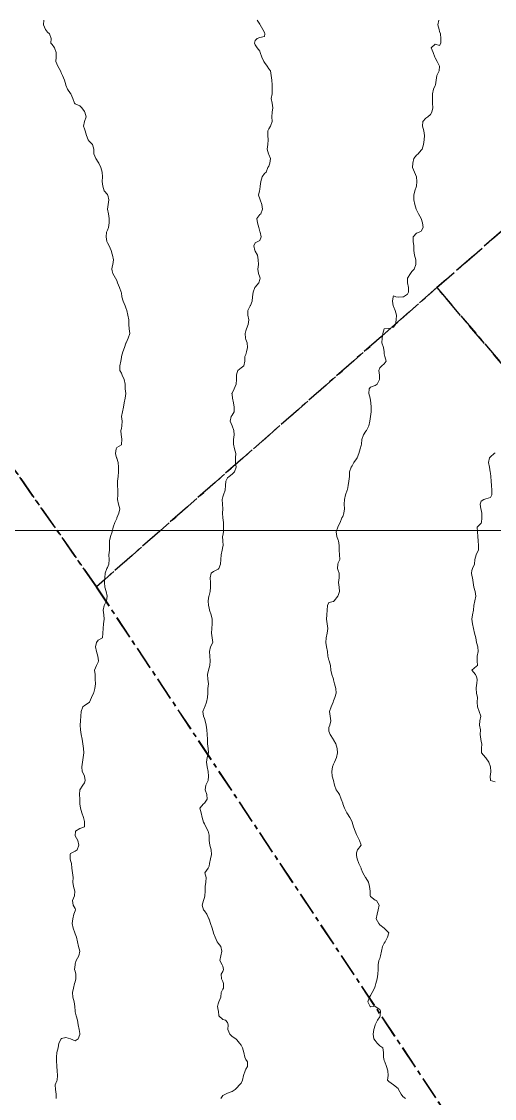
# Model space of a CAD drawing. Header units: centimetres. Extents: x 0 to 642158, y -847 to 649707.
# Drawn here: x 616507.4 to 616558.7, y 620425.8 to 620542.6 of the extents above; entities that cross this region are included whole.
import ezdxf

# ---------------------------------------------------------------- set-up
doc = ezdxf.new("R2010")
doc.units = ezdxf.units.CM
doc.header["$MEASUREMENT"] = 0
doc.linetypes.add('CENTERX2', pattern=[4, 2.5, -0.5, 0.5, -0.5])
doc.layers.add('MEV_grille', color=254, linetype='Continuous', lineweight=9)
doc.layers.add('WAL_topographie 0.5', color=253, linetype='Continuous', lineweight=20)
doc.layers.add('SPW_parcellaire cadastral', color=7, linetype='CENTERX2', lineweight=25, true_color=0xff0542)

# ---------------------------------------------------------------- blocks, each defined once
blk = doc.blocks.new('*U114')
at = {"layer": 'MEV_grille', "transparency": 33554687}
blk.add_lwpolyline([(-1338.46, 0), (1338.46, 0)], dxfattribs=at)
blk = doc.blocks.new('*U115')
at = {"layer": 'MEV_grille', "color": 0, "linetype": 'ByBlock', "lineweight": -2, "transparency": 16777216}
blk.add_blockref('*U114', (0, -1900), dxfattribs=at)

msp = doc.modelspace()

# ---------------------------------------------------------------- linework, layer by layer
at = {"layer": 'SPW_parcellaire cadastral'}
for points in [[(616527.43, 620579.93), (616556.94, 620601.85), (616563.72, 620606.72), (616601.5, 620556.84), (616552.46, 620513.73), (616515.54, 620481.28), (616475.28, 620538.92), (616498.85, 620558.5), (616527.43, 620579.93)], [(616552.46, 620513.73), (616601.5, 620556.84), (616640.35, 620505.66), (616625.11, 620492.31), (616621.72, 620495.84), (616618.02, 620492.45), (616621.27, 620488.95), (616593.86, 620464.97), (616552.46, 620513.73)], [(616425.74, 620491.64), (616450.36, 620515.77), (616475.28, 620538.92), (616515.54, 620481.28), (616554.54, 620422.5), (616553.6, 620421.87), (616556.09, 620418.33), (616545.27, 620409.07), (616494.86, 620386.29), (616494.33, 620388.76), (616492.56, 620388.57), (616425.74, 620491.64)], [(616552.46, 620513.73), (616593.86, 620464.97), (616559.16, 620422.1), (616557.51, 620424.5), (616554.54, 620422.5), (616515.54, 620481.28), (616552.46, 620513.73)]]:
    msp.add_lwpolyline(points, dxfattribs=at)
at = {"layer": 'WAL_topographie 0.5'}
for points in [[(616509.84, 620542.75), (616509.82, 620542.25), (616510.03, 620541.75), (616510.25, 620541.45), (616510.48, 620541.25), (616510.65, 620540.75), (616510.61, 620540.25), (616510.75, 620540.11), (616510.99, 620539.75), (616511.2, 620539.25), (616511.18, 620538.75), (616511.15, 620538.25), (616511.25, 620538), (616511.36, 620537.75), (616511.64, 620537.25), (616511.75, 620536.98), (616511.86, 620536.75), (616512.08, 620536.25), (616512.23, 620535.75), (616512.25, 620535.69), (616512.4, 620535.25), (616512.75, 620534.81), (616512.79, 620534.75), (616512.99, 620534.25), (616513.18, 620533.75), (616513.25, 620533.66), (616513.75, 620533.47), (616513.96, 620533.25), (616514.25, 620532.83), (616514.29, 620532.75), (616514.42, 620532.25), (616514.25, 620531.75), (616514.25, 620531.75), (616514.13, 620531.25), (616514.25, 620530.95), (616514.33, 620530.75), (616514.49, 620530.25), (616514.65, 620529.75), (616514.75, 620529.61), (616515.11, 620529.25), (616515.25, 620528.75), (616515.25, 620528.75), (616515.28, 620528.25), (616515.5, 620527.75), (616515.75, 620527.36), (616515.82, 620527.25), (616516.03, 620526.75), (616516.18, 620526.25), (616516.2, 620525.75), (616516.16, 620525.25), (616516.25, 620524.75), (616516.25, 620524.75), (616516.39, 620524.25), (616516.75, 620523.83), (616516.78, 620523.75), (616516.89, 620523.25), (616516.83, 620522.75), (616516.75, 620522.25), (616516.85, 620521.75), (616516.94, 620521.25), (616516.94, 620520.75), (616516.87, 620520.25), (616516.75, 620519.97), (616516.65, 620519.75), (616516.61, 620519.25), (616516.69, 620518.75), (616516.75, 620518.6), (616516.92, 620518.25), (616517.14, 620517.75), (616517.25, 620517.37), (616517.28, 620517.25), (616517.39, 620516.75), (616517.32, 620516.25), (616517.25, 620516), (616517.21, 620515.75), (616517.25, 620515.54), (616517.34, 620515.25), (616517.61, 620514.75), (616517.75, 620514.5), (616517.84, 620514.25), (616518.05, 620513.75), (616518.24, 620513.25), (616518.25, 620513.18), (616518.31, 620512.75), (616518.44, 620512.25), (616518.67, 620511.75), (616518.75, 620511.53), (616518.84, 620511.25), (616518.95, 620510.75), (616519.07, 620510.25), (616519.06, 620509.75), (616519.08, 620509.25), (616519.16, 620508.75), (616518.98, 620508.25), (616518.77, 620507.75), (616518.75, 620507.7), (616518.58, 620507.25), (616518.42, 620506.75), (616518.27, 620506.25), (616518.25, 620506.17), (616518.18, 620505.75), (616518.07, 620505.25), (616518.1, 620504.75), (616518.25, 620504.44), (616518.34, 620504.25), (616518.56, 620503.75), (616518.67, 620503.25), (616518.68, 620502.75), (616518.73, 620502.25), (616518.68, 620501.75), (616518.54, 620501.25), (616518.47, 620500.75), (616518.39, 620500.25), (616518.28, 620499.75), (616518.33, 620499.25), (616518.31, 620498.75), (616518.25, 620498.46), (616518.21, 620498.25), (616518.23, 620497.75), (616518.25, 620497.58), (616518.3, 620497.25), (616518.28, 620496.75), (616518.25, 620496.67), (616517.75, 620496.38), (616517.68, 620496.25), (616517.61, 620495.75), (616517.74, 620495.25), (616517.75, 620495.22), (616517.91, 620494.75), (616517.94, 620494.25), (616517.93, 620493.75), (616517.89, 620493.25), (616517.84, 620492.75), (616517.83, 620492.25), (616517.86, 620491.75), (616517.87, 620491.25), (616517.85, 620490.75), (616517.94, 620490.25), (616518.07, 620489.75), (616517.99, 620489.25), (616517.77, 620488.75), (616517.75, 620488.7), (616517.54, 620488.25), (616517.36, 620487.75), (616517.25, 620487.25), (616517.25, 620487.25), (616517.09, 620486.75), (616516.98, 620486.25), (616516.98, 620485.75), (616516.95, 620485.25), (616516.9, 620484.75), (616516.93, 620484.25), (616516.89, 620483.75), (616516.75, 620483.36), (616516.69, 620483.25), (616516.51, 620482.75), (616516.46, 620482.25), (616516.41, 620481.75), (616516.45, 620481.25), (616516.61, 620480.75), (616516.7, 620480.25), (616516.65, 620479.75), (616516.4, 620479.25), (616516.28, 620478.75), (616516.36, 620478.25), (616516.39, 620477.75), (616516.33, 620477.25), (616516.27, 620476.75), (616516.25, 620476.25), (616516.25, 620476.25), (616516.19, 620475.75), (616515.75, 620475.48), (616515.57, 620475.25), (616515.45, 620474.75), (616515.54, 620474.25), (616515.71, 620473.75), (616515.75, 620473.5), (616515.78, 620473.25), (616515.75, 620473.1), (616515.56, 620472.75), (616515.35, 620472.25), (616515.41, 620471.75), (616515.43, 620471.25), (616515.44, 620470.75), (616515.36, 620470.25), (616515.25, 620469.82), (616515.23, 620469.75), (616515.03, 620469.25), (616514.78, 620468.75), (616514.75, 620468.72), (616514.25, 620468.41), (616514.07, 620468.25), (616513.88, 620467.75), (616513.85, 620467.25), (616513.81, 620466.75), (616513.79, 620466.25), (616513.84, 620465.75), (616513.91, 620465.25), (616514, 620464.75), (616514.09, 620464.25), (616514.14, 620463.75), (616514.17, 620463.25), (616514.12, 620462.75), (616514.03, 620462.25), (616513.97, 620461.75), (616513.99, 620461.25), (616514.25, 620460.78), (616514.26, 620460.75), (616514.33, 620460.25), (616514.25, 620460), (616514.09, 620459.75), (616513.75, 620459.25), (616513.75, 620459.25), (616513.73, 620458.75), (616513.74, 620458.25), (616513.75, 620457.75), (616513.75, 620457.75), (616513.84, 620457.25), (616513.96, 620456.75), (616514.14, 620456.25), (616514.25, 620455.81), (616514.26, 620455.75), (616514.25, 620455.25), (616514.25, 620455.25), (616513.75, 620455.06), (616513.28, 620454.75), (616513.26, 620454.25), (616513.52, 620453.75), (616513.64, 620453.25), (616513.45, 620452.75), (616513.25, 620452.58), (616512.75, 620452.34), (616512.7, 620452.25), (616512.7, 620451.75), (616512.75, 620451.57), (616512.83, 620451.25), (616512.89, 620450.75), (616512.95, 620450.25), (616513.01, 620449.75), (616512.99, 620449.25), (616513.05, 620448.75), (616513.22, 620448.25), (616513.16, 620447.75), (616512.97, 620447.25), (616513.02, 620446.75), (616513.25, 620446.38), (616513.29, 620446.25), (616513.25, 620446.14), (616513.09, 620445.75), (616512.98, 620445.25), (616512.93, 620444.75), (616513.01, 620444.25), (616513.2, 620443.75), (616513.25, 620443.62), (616513.4, 620443.25), (616513.51, 620442.75), (616513.59, 620442.25), (616513.75, 620441.75), (616513.75, 620441.75), (616513.75, 620441.75), (616513.65, 620441.25), (616513.34, 620440.75), (616513.25, 620440.38), (616513.23, 620440.25), (616513.19, 620439.75), (616513.25, 620439.58), (616513.31, 620439.25), (616513.33, 620438.75), (616513.25, 620438.42), (616513.18, 620438.25), (616513.07, 620437.75), (616512.96, 620437.25), (616512.98, 620436.75), (616513.12, 620436.25), (616513.2, 620435.75), (616513.23, 620435.25), (616513.25, 620435.16), (616513.35, 620434.75), (616513.49, 620434.25), (616513.58, 620433.75), (616513.68, 620433.25), (616513.75, 620432.83), (616513.76, 620432.75), (616513.75, 620432.69), (616513.58, 620432.25), (616513.25, 620432.03), (616512.75, 620432.25), (616512.75, 620432.25), (616512.25, 620432.4), (616511.75, 620432.28), (616511.72, 620432.25), (616511.49, 620431.75), (616511.4, 620431.25), (616511.25, 620430.75), (616511.25, 620430.75), (616511.22, 620430.25), (616511.21, 620429.75), (616511.25, 620429.38), (616511.26, 620429.25), (616511.31, 620428.75), (616511.34, 620428.25), (616511.3, 620427.75), (616511.25, 620427.69), (616511.07, 620427.25), (616511.1, 620426.75), (616511.19, 620426.25), (616511.18, 620425.75)], [(616532.98, 620542.75), (616533.25, 620542.32), (616533.3, 620542.25), (616533.58, 620541.75), (616533.75, 620541.4), (616533.81, 620541.25), (616533.75, 620540.96), (616533.25, 620540.88), (616532.96, 620540.75), (616532.75, 620540.54), (616532.67, 620540.25), (616532.75, 620540.07), (616532.98, 620539.75), (616533.25, 620539.39), (616533.31, 620539.25), (616533.47, 620538.75), (616533.69, 620538.25), (616533.75, 620538.16), (616534.07, 620537.75), (616534.25, 620537.47), (616534.4, 620537.25), (616534.5, 620536.75), (616534.55, 620536.25), (616534.6, 620535.75), (616534.61, 620535.25), (616534.59, 620534.75), (616534.5, 620534.25), (616534.61, 620533.75), (616534.68, 620533.25), (616534.58, 620532.75), (616534.55, 620532.25), (616534.6, 620531.75), (616534.42, 620531.25), (616534.25, 620530.95), (616534.14, 620530.75), (616534.11, 620530.25), (616534.15, 620529.75), (616534.11, 620529.25), (616534.05, 620528.75), (616534.21, 620528.25), (616534.25, 620528.17), (616534.42, 620527.75), (616534.34, 620527.25), (616534.25, 620526.92), (616534.12, 620526.75), (616533.94, 620526.25), (616533.75, 620526.1), (616533.53, 620525.75), (616533.35, 620525.25), (616533.31, 620524.75), (616533.25, 620524.38), (616533.23, 620524.25), (616533.12, 620523.75), (616533.25, 620523.36), (616533.29, 620523.25), (616533.47, 620522.75), (616533.54, 620522.25), (616533.38, 620521.75), (616533.25, 620521.68), (616532.95, 620521.25), (616533.02, 620520.75), (616533.14, 620520.25), (616533.25, 620519.84), (616533.28, 620519.75), (616533.41, 620519.25), (616533.25, 620518.85), (616533.06, 620518.75), (616532.75, 620518.6), (616532.61, 620518.25), (616532.73, 620517.75), (616532.75, 620517.69), (616533.02, 620517.25), (616533.08, 620516.75), (616533.1, 620516.25), (616533.06, 620515.75), (616533.12, 620515.25), (616533.25, 620514.86), (616533.28, 620514.75), (616533.25, 620514.61), (616533.15, 620514.25), (616532.75, 620513.8), (616532.71, 620513.75), (616532.54, 620513.25), (616532.48, 620512.75), (616532.43, 620512.25), (616532.25, 620511.79), (616532.22, 620511.75), (616531.97, 620511.25), (616531.96, 620510.75), (616532.05, 620510.25), (616532.01, 620509.75), (616531.82, 620509.25), (616531.75, 620509.05), (616531.66, 620508.75), (616531.71, 620508.25), (616531.75, 620508.11), (616531.87, 620507.75), (616531.91, 620507.25), (616531.82, 620506.75), (616531.75, 620506.47), (616531.62, 620506.25), (616531.62, 620505.75), (616531.52, 620505.25), (616531.25, 620505.03), (616530.89, 620504.75), (616530.75, 620504.42), (616530.72, 620504.25), (616530.72, 620503.75), (616530.68, 620503.25), (616530.49, 620502.75), (616530.25, 620502.28), (616530.24, 620502.25), (616530.25, 620502.15), (616530.3, 620501.75), (616530.42, 620501.25), (616530.46, 620500.75), (616530.46, 620500.25), (616530.25, 620499.88), (616530.17, 620499.75), (616530.03, 620499.25), (616530.25, 620498.75), (616530.25, 620498.75), (616530.45, 620498.25), (616530.46, 620497.75), (616530.41, 620497.25), (616530.39, 620496.75), (616530.52, 620496.25), (616530.67, 620495.75), (616530.64, 620495.25), (616530.63, 620494.75), (616530.7, 620494.25), (616530.53, 620493.75), (616530.25, 620493.49), (616529.92, 620493.25), (616529.75, 620493.1), (616529.58, 620492.75), (616529.55, 620492.25), (616529.51, 620491.75), (616529.31, 620491.25), (616529.25, 620491.05), (616529.17, 620490.75), (616529.2, 620490.25), (616529.25, 620489.75), (616529.25, 620489.75), (616529.25, 620489.75), (616529.23, 620489.25), (616529.25, 620488.75), (616529.25, 620488.75), (616529.31, 620488.25), (616529.32, 620487.75), (616529.31, 620487.25), (616529.25, 620486.85), (616529.23, 620486.75), (616529.25, 620486.25), (616529.25, 620486.25), (616529.28, 620485.75), (616529.25, 620485.64), (616529.16, 620485.25), (616529.06, 620484.75), (616529.03, 620484.25), (616529, 620483.75), (616528.8, 620483.25), (616528.75, 620483.2), (616528.25, 620482.94), (616527.99, 620482.75), (616527.88, 620482.25), (616527.91, 620481.75), (616527.92, 620481.25), (616527.87, 620480.75), (616527.75, 620480.35), (616527.73, 620480.25), (616527.67, 620479.75), (616527.7, 620479.25), (616527.75, 620479), (616527.82, 620478.75), (616527.97, 620478.25), (616528.09, 620477.75), (616528.1, 620477.25), (616528.04, 620476.75), (616528.02, 620476.25), (616528.1, 620475.75), (616528.16, 620475.25), (616527.92, 620474.75), (616527.82, 620474.25), (616527.85, 620473.75), (616527.87, 620473.25), (616527.83, 620472.75), (616527.75, 620472.47), (616527.69, 620472.25), (616527.58, 620471.75), (616527.64, 620471.25), (616527.68, 620470.75), (616527.61, 620470.25), (616527.61, 620469.75), (616527.59, 620469.25), (616527.47, 620468.75), (616527.29, 620468.25), (616527.25, 620468.19), (616527.09, 620467.75), (616527.15, 620467.25), (616527.25, 620467), (616527.34, 620466.75), (616527.46, 620466.25), (616527.53, 620465.75), (616527.56, 620465.25), (616527.57, 620464.75), (616527.58, 620464.25), (616527.65, 620463.75), (616527.69, 620463.25), (616527.56, 620462.75), (616527.48, 620462.25), (616527.54, 620461.75), (616527.65, 620461.25), (616527.71, 620460.75), (616527.66, 620460.25), (616527.42, 620459.75), (616527.34, 620459.25), (616527.51, 620458.75), (616527.54, 620458.25), (616527.25, 620457.81), (616527.15, 620457.75), (616526.75, 620457.25), (616526.9, 620456.75), (616527, 620456.25), (616527.15, 620455.75), (616527.25, 620455.55), (616527.4, 620455.25), (616527.65, 620454.75), (616527.75, 620454.34), (616527.77, 620454.25), (616527.78, 620453.75), (616527.84, 620453.25), (616527.99, 620452.75), (616528.03, 620452.25), (616527.91, 620451.75), (616527.82, 620451.25), (616527.75, 620450.96), (616527.65, 620450.75), (616527.3, 620450.25), (616527.43, 620449.75), (616527.4, 620449.25), (616527.32, 620448.75), (616527.33, 620448.25), (616527.3, 620447.75), (616527.25, 620447.56), (616527.14, 620447.25), (616527.02, 620446.75), (616527.16, 620446.25), (616527.25, 620446.11), (616527.53, 620445.75), (616527.73, 620445.25), (616527.75, 620445.22), (616527.93, 620444.75), (616528.11, 620444.25), (616528.23, 620443.75), (616528.25, 620443.7), (616528.41, 620443.25), (616528.62, 620442.75), (616528.75, 620442.62), (616529.03, 620442.25), (616529.14, 620441.75), (616529.04, 620441.25), (616528.94, 620440.75), (616529.19, 620440.25), (616529.25, 620440.12), (616529.32, 620439.75), (616529.25, 620439.54), (616529.07, 620439.25), (616529.09, 620438.75), (616529.25, 620438.47), (616529.33, 620438.25), (616529.31, 620437.75), (616529.25, 620437.61), (616529.07, 620437.25), (616529.04, 620436.75), (616528.82, 620436.25), (616528.75, 620436.04), (616528.67, 620435.75), (616528.75, 620435.35), (616528.77, 620435.25), (616528.81, 620434.75), (616529.25, 620434.33), (616529.55, 620434.25), (616529.75, 620434), (616529.83, 620433.75), (616529.78, 620433.25), (616530.01, 620432.75), (616530.25, 620432.5), (616530.65, 620432.25), (616530.75, 620432.12), (616531.05, 620431.75), (616531.25, 620431.55), (616531.37, 620431.25), (616531.53, 620430.75), (616531.64, 620430.25), (616531.75, 620430), (616531.93, 620429.75), (616531.93, 620429.25), (616531.75, 620428.94), (616531.66, 620428.75), (616531.49, 620428.25), (616531.38, 620427.75), (616531.25, 620427.43), (616531.07, 620427.25), (616530.75, 620426.93), (616530.58, 620426.75), (616530.25, 620426.54), (616529.75, 620426.34), (616529.55, 620426.25), (616529.25, 620426.08), (616529.02, 620425.75)], [(616552.66, 620542.75), (616552.55, 620542.25), (616552.69, 620541.75), (616552.75, 620541.53), (616552.83, 620541.25), (616552.87, 620540.75), (616552.87, 620540.25), (616552.75, 620540.01), (616552.25, 620540.13), (616551.83, 620539.75), (616552.05, 620539.25), (616552.21, 620538.75), (616552.25, 620538.67), (616552.49, 620538.25), (616552.74, 620537.75), (616552.68, 620537.25), (616552.43, 620536.75), (616552.37, 620536.25), (616552.29, 620535.75), (616552.25, 620535.66), (616552.09, 620535.25), (616551.99, 620534.75), (616551.96, 620534.25), (616551.99, 620533.75), (616552.01, 620533.25), (616551.9, 620532.75), (616551.75, 620532.5), (616551.48, 620532.25), (616551.25, 620532.1), (616550.93, 620531.75), (616550.89, 620531.25), (616551.05, 620530.75), (616551.12, 620530.25), (616551.06, 620529.75), (616551, 620529.25), (616550.84, 620528.75), (616550.75, 620528.66), (616550.43, 620528.25), (616550.25, 620528.1), (616549.94, 620527.75), (616549.84, 620527.25), (616549.82, 620526.75), (616550.04, 620526.25), (616550.25, 620525.75), (616550.25, 620525.75), (616550.28, 620525.25), (616550.25, 620524.75), (616550.25, 620524.75), (616550.07, 620524.25), (616549.94, 620523.75), (616549.96, 620523.25), (616550.07, 620522.75), (616550.22, 620522.25), (616550.25, 620522.18), (616550.47, 620521.75), (616550.75, 620521.25), (616550.75, 620521.25), (616550.9, 620520.75), (616550.96, 620520.25), (616550.75, 620519.86), (616550.52, 620519.75), (616550.25, 620519.63), (616549.87, 620519.25), (616549.87, 620518.75), (616549.94, 620518.25), (616549.96, 620517.75), (616550.03, 620517.25), (616550.15, 620516.75), (616550.16, 620516.25), (616550, 620515.75), (616549.75, 620515.47), (616549.58, 620515.25), (616549.28, 620514.75), (616549.27, 620514.25), (616549.38, 620513.75), (616549.37, 620513.25), (616549.25, 620513.03), (616548.84, 620512.75), (616548.75, 620512.72), (616548.25, 620512.7), (616548, 620512.75), (616547.75, 620512.86), (616547.7, 620512.75), (616547.65, 620512.25), (616547.71, 620511.75), (616547.75, 620511.67), (616547.93, 620511.25), (616548.07, 620510.75), (616548.03, 620510.25), (616547.95, 620509.75), (616547.75, 620509.43), (616547.25, 620509.3), (616546.75, 620509.28), (616546.72, 620509.25), (616546.58, 620508.75), (616546.51, 620508.25), (616546.49, 620507.75), (616546.67, 620507.25), (616546.73, 620506.75), (616546.75, 620506.55), (616546.79, 620506.25), (616546.94, 620505.75), (616546.75, 620505.45), (616546.5, 620505.25), (616546.25, 620505.02), (616546.17, 620504.75), (616546.22, 620504.25), (616546.24, 620503.75), (616545.99, 620503.25), (616545.75, 620503.12), (616545.25, 620502.95), (616545.1, 620502.75), (616545.09, 620502.25), (616545.21, 620501.75), (616545.25, 620501.5), (616545.3, 620501.25), (616545.31, 620500.75), (616545.31, 620500.25), (616545.25, 620499.75), (616545.25, 620499.75), (616545.17, 620499.25), (616545.09, 620498.75), (616544.82, 620498.25), (616544.75, 620498.16), (616544.49, 620497.75), (616544.31, 620497.25), (616544.28, 620496.75), (616544.25, 620496.62), (616544.14, 620496.25), (616543.98, 620495.75), (616543.82, 620495.25), (616543.75, 620495.16), (616543.45, 620494.75), (616543.25, 620494.4), (616543.16, 620494.25), (616542.98, 620493.75), (616542.96, 620493.25), (616542.9, 620492.75), (616542.83, 620492.25), (616542.75, 620491.83), (616542.74, 620491.75), (616542.56, 620491.25), (616542.43, 620490.75), (616542.4, 620490.25), (616542.44, 620489.75), (616542.37, 620489.25), (616542.25, 620488.92), (616542.16, 620488.75), (616541.96, 620488.25), (616541.75, 620487.87), (616541.7, 620487.75), (616541.55, 620487.25), (616541.61, 620486.75), (616541.75, 620486.35), (616541.79, 620486.25), (616541.85, 620485.75), (616541.86, 620485.25), (616541.91, 620484.75), (616541.93, 620484.25), (616541.75, 620483.88), (616541.71, 620483.75), (616541.69, 620483.25), (616541.75, 620483.04), (616541.86, 620482.75), (616541.87, 620482.25), (616541.78, 620481.75), (616541.86, 620481.25), (616541.9, 620480.75), (616541.75, 620480.32), (616541.7, 620480.25), (616541.31, 620479.75), (616541.25, 620479.7), (616540.75, 620479.56), (616540.59, 620479.25), (616540.57, 620478.75), (616540.53, 620478.25), (616540.49, 620477.75), (616540.55, 620477.25), (616540.62, 620476.75), (616540.57, 620476.25), (616540.45, 620475.75), (616540.42, 620475.25), (616540.49, 620474.75), (616540.58, 620474.25), (616540.63, 620473.75), (616540.75, 620473.33), (616540.78, 620473.25), (616540.93, 620472.75), (616540.94, 620472.25), (616541.08, 620471.75), (616541.24, 620471.25), (616541.25, 620471.19), (616541.34, 620470.75), (616541.49, 620470.25), (616541.52, 620469.75), (616541.39, 620469.25), (616541.25, 620468.89), (616541.19, 620468.75), (616540.99, 620468.25), (616540.82, 620467.75), (616540.89, 620467.25), (616540.97, 620466.75), (616540.85, 620466.25), (616540.75, 620466), (616540.73, 620465.75), (616540.75, 620465.61), (616540.89, 620465.25), (616541.21, 620464.75), (616541.25, 620464.68), (616541.51, 620464.25), (616541.64, 620463.75), (616541.66, 620463.25), (616541.57, 620462.75), (616541.36, 620462.25), (616541.25, 620462.02), (616541.13, 620461.75), (616541.05, 620461.25), (616541.1, 620460.75), (616541.25, 620460.25), (616541.25, 620460.25), (616541.37, 620459.75), (616541.55, 620459.25), (616541.75, 620458.96), (616541.9, 620458.75), (616542.09, 620458.25), (616542.25, 620457.81), (616542.27, 620457.75), (616542.45, 620457.25), (616542.68, 620456.75), (616542.75, 620456.65), (616543.01, 620456.25), (616543.25, 620455.78), (616543.27, 620455.75), (616543.42, 620455.25), (616543.6, 620454.75), (616543.75, 620454.42), (616543.82, 620454.25), (616544.07, 620453.75), (616544.25, 620453.25), (616544.25, 620453.25), (616544.25, 620453.25), (616543.86, 620452.75), (616543.75, 620452.42), (616543.72, 620452.25), (616543.75, 620452.11), (616543.81, 620451.75), (616543.99, 620451.25), (616544.23, 620450.75), (616544.25, 620450.68), (616544.42, 620450.25), (616544.7, 620449.75), (616544.75, 620449.69), (616545.02, 620449.25), (616545.14, 620448.75), (616545.2, 620448.25), (616545.22, 620447.75), (616545.25, 620447.67), (616545.75, 620447.27), (616545.92, 620447.25), (616546.18, 620446.75), (616546.1, 620446.25), (616545.96, 620445.75), (616545.86, 620445.25), (616546.14, 620444.75), (616546.25, 620444.61), (616546.75, 620444.25), (616546.75, 620444.25), (616547.25, 620443.75), (616547.25, 620443.75), (616547.25, 620443.75), (616547.08, 620443.25), (616546.85, 620442.75), (616546.75, 620442.6), (616546.57, 620442.25), (616546.44, 620441.75), (616546.34, 620441.25), (616546.25, 620440.95), (616546.15, 620440.75), (616546.08, 620440.25), (616546.09, 620439.75), (616546.05, 620439.25), (616545.98, 620438.75), (616545.85, 620438.25), (616545.75, 620437.94), (616545.69, 620437.75), (616545.43, 620437.25), (616545.25, 620436.93), (616545.14, 620436.75), (616544.98, 620436.25), (616545.2, 620435.75), (616545.25, 620435.72), (616545.75, 620435.73), (616546.25, 620435.41), (616546.33, 620435.25), (616546.31, 620434.75), (616546.25, 620434.62), (616546.02, 620434.25), (616545.76, 620433.75), (616545.75, 620433.71), (616545.63, 620433.25), (616545.55, 620432.75), (616545.63, 620432.25), (616545.75, 620432.07), (616545.99, 620431.75), (616546.25, 620431.47), (616546.58, 620431.25), (616546.68, 620430.75), (616546.66, 620430.25), (616546.75, 620429.9), (616546.8, 620429.75), (616546.99, 620429.25), (616547.15, 620428.75), (616547.16, 620428.25), (616547.1, 620427.75), (616547.25, 620427.6), (616547.75, 620427.25), (616547.75, 620427.25), (616548.25, 620426.84), (616548.29, 620426.75), (616548.56, 620426.25), (616548.75, 620425.98), (616549.04, 620425.75)], [(616558.75, 620495.82), (616558.67, 620495.75), (616558.25, 620495.38), (616558.16, 620495.25), (616558.06, 620494.75), (616558.16, 620494.25), (616558.24, 620493.75), (616558.25, 620493.62), (616558.28, 620493.25), (616558.34, 620492.75), (616558.36, 620492.25), (616558.39, 620491.75), (616558.39, 620491.25), (616558.25, 620490.95), (616557.75, 620490.81), (616557.55, 620490.75), (616557.25, 620490.56), (616557.15, 620490.25), (616557.23, 620489.75), (616557.25, 620489.64), (616557.32, 620489.25), (616557.32, 620488.75), (616557.27, 620488.25), (616557.25, 620488.19), (616556.81, 620487.75), (616556.86, 620487.25), (616556.9, 620486.75), (616556.93, 620486.25), (616556.96, 620485.75), (616556.95, 620485.25), (616556.75, 620484.84), (616556.7, 620484.75), (616556.55, 620484.25), (616556.53, 620483.75), (616556.31, 620483.25), (616556.25, 620483.05), (616556.21, 620482.75), (616556.25, 620482.5), (616556.3, 620482.25), (616556.38, 620481.75), (616556.44, 620481.25), (616556.61, 620480.75), (616556.67, 620480.25), (616556.57, 620479.75), (616556.47, 620479.25), (616556.43, 620478.75), (616556.32, 620478.25), (616556.25, 620477.75), (616556.31, 620477.25), (616556.4, 620476.75), (616556.52, 620476.25), (616556.66, 620475.75), (616556.75, 620475.25), (616556.75, 620475.25), (616556.87, 620474.75), (616556.92, 620474.25), (616556.82, 620473.75), (616556.82, 620473.25), (616556.85, 620472.75), (616556.75, 620472.67), (616556.25, 620472.25), (616556.62, 620471.75), (616556.75, 620471.5), (616556.81, 620471.25), (616556.77, 620470.75), (616556.75, 620470.65), (616556.69, 620470.25), (616556.75, 620469.75), (616556.75, 620469.75), (616556.84, 620469.25), (616556.8, 620468.75), (616556.85, 620468.25), (616557.05, 620467.75), (616557.2, 620467.25), (616557.1, 620466.75), (616557.07, 620466.25), (616557.17, 620465.75), (616557.15, 620465.25), (616557.2, 620464.75), (616557.25, 620464.5), (616557.33, 620464.25), (616557.27, 620463.75), (616557.3, 620463.25), (616557.73, 620462.75), (616557.75, 620462.74), (616558.09, 620462.25), (616558.25, 620461.75), (616558.25, 620461.75), (616558.29, 620461.25), (616558.25, 620460.92), (616558.23, 620460.75), (616558.25, 620460.25), (616558.25, 620460.25), (616558.75, 620460.12)]]:
    msp.add_lwpolyline(points, dxfattribs=at)

# ---------------------------------------------------------------- block references
at = {"layer": 'MEV_grille', "transparency": 33554687}
msp.add_blockref('*U115', (616669.48, 622387.38), dxfattribs=at)

doc.saveas('drawing.dxf')
